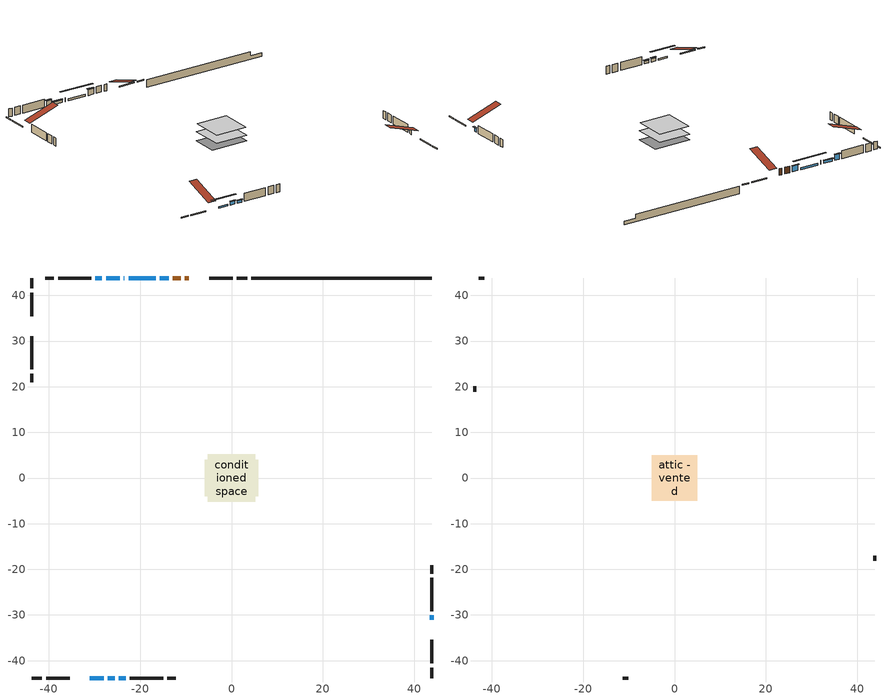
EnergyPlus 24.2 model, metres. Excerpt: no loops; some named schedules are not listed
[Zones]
conditioned space
 floor outside (Floor1 construction): -1.43,-1.43 -1.43,1.43 1.43,1.43 1.43,-1.43 z0.86
 floor adiabatic (AdiabaticFloorConstruction): -5.17,-5.17 -5.17,5.17 5.17,5.17 5.17,-5.17 z0.86
 floor foundation (Slab1 construction): -5.84,-4.01 -5.84,4.01 5.84,4.01 5.84,-4.01 z-1.43
 wall outside (RimJoist1 construction): 3.45,43.8 1.16,43.8 / -43.8,-43.8 -41.52,-43.8 / -43.8,43.8 -43.8,41.52 / 43.8,-43.8 43.8,-41.52 z0.86:1.16
 wall outside (RimJoist2 construction): 0.24,43.8 -4.91,43.8 / -40.59,-43.8 -35.44,-43.8 / -43.8,40.59 -43.8,35.44 / 43.8,-40.59 43.8,-35.44 z0.86:1.16
 wall outside (AdiabaticWallConstruction 1): -9.32,43.8 -10.21,43.8 / -11.13,43.8 -12.83,43.8 z0.86:2.89
 wall outside (AdiabaticWallConstruction): 43.8,-31.03 43.8,-30.07 z0.86:2.13; -13.76,43.8 -15.69,43.8 / -28.37,43.8 -29.79,43.8 z0.86:2.59; -16.62,43.8 -22.51,43.8 z0.86:1.47; -31.03,-43.8 -27.99,-43.8 z0.86:1.27; -27.06,-43.8 -25.59,-43.8 z0.86:1.83; -24.66,-43.8 -23.19,-43.8 / -24.5,43.8 -27.44,43.8 z0.86:1.62; -23.43,43.8 -23.57,43.8 z0.86:2.08
 wall outside (Wall1 construction): -30.72,43.8 -37.99,43.8 / -22.26,-43.8 -14.99,-43.8 / -43.8,31.03 -43.8,23.77 / 43.8,-29.14 43.8,-21.88 z0.86:3.3
 wall outside (Wall2 construction): -38.91,43.8 -40.77,43.8 / -14.07,-43.8 -12.21,-43.8 / -43.8,22.84 -43.8,20.98 / 43.8,-20.95 43.8,-19.09 z0.86:3.3
 wall foundation (FoundationWall1 construction): 4.38,43.8,-1.43 4.38,43.8,0.86 39.86,43.8,0.86 39.86,43.8,-0.36 43.8,43.8,-0.36 43.8,43.8,-1.43
 window (WindowConstruction): 43.8,-31.03 43.8,-30.07 z0.86:2.13
 window (WindowConstruction 5): -13.76,43.8 -15.69,43.8 z0.86:2.59
 window (WindowConstruction 7): -16.62,43.8 -22.51,43.8 z0.86:1.47
 window (WindowConstruction 8): -31.03,-43.8 -27.99,-43.8 z0.86:1.27
 window (WindowConstruction 1): -27.06,-43.8 -25.59,-43.8 z0.86:1.83
 window (WindowConstruction 2): -24.66,-43.8 -23.19,-43.8 z0.86:1.62
 window (WindowConstruction 6): -23.44,43.8 -23.57,43.8 z0.86:2.08
 window (WindowConstruction 3): -24.5,43.8 -27.44,43.8 z0.86:1.62
 window (WindowConstruction 4): -28.37,43.8 -29.79,43.8 z0.86:2.59
 door (Door): -9.32,43.8 -10.21,43.8 z0.86:2.89
 door (Door 1): -11.14,43.8 -12.83,43.8 z0.86:2.89
 ceiling adiabatic (AdiabaticFloorConstruction): 5.17,-5.17 5.17,5.17 -5.17,5.17 -5.17,-5.17 z0.86
attic - vented
 floor to conditioned space (Floor2 construction Reversed): -4.97,-4.97 -4.97,4.97 4.97,4.97 4.97,-4.97 z3.3
 wall outside (Wall3 construction): -41.7,43.8 -42.87,43.8 / -11.28,-43.8 -10.11,-43.8 / -43.8,20.06 -43.8,18.88 / 43.8,-18.16 43.8,-16.99 z0.86:3.3
 roof outside (Roof1 construction): -8.39,43.8,3.3 -8.39,34.12,6.53 -5.84,34.12,6.53 -5.84,43.8,3.3; -31.96,-43.8,3.3 -31.96,-34.12,6.53 -34.51,-34.12,6.53 -34.51,-43.8,3.3; -43.8,31.96,3.3 -34.12,31.96,6.53 -34.12,34.51,6.53 -43.8,34.51,3.3; 43.8,-31.96,3.3 34.12,-31.96,6.53 34.12,-34.51,6.53 43.8,-34.51,3.3
shading: 43.8,-29.87 43.8,-31.23 44.21,-31.23 44.21,-29.87 z2.33; -15.89,43.8 -13.56,43.8 -13.56,44.21 -15.89,44.21 z2.79; -25.15,43.8 -13.98,43.8 -13.98,44.21 -25.15,44.21 z4.11; -25.35,-43.8 -33.67,-43.8 -33.67,-44.21 -25.35,-44.21 z3.9; -25.39,-43.8 -27.26,-43.8 -27.26,-44.21 -25.39,-44.21 z2.03; -22.99,-43.8 -24.86,-43.8 -24.86,-44.21 -22.99,-44.21 z1.82; -27.65,43.8 -24.3,43.8 -24.3,44.21 -27.65,44.21 z1.82; -29.99,43.8 -28.17,43.8 -28.17,44.21 -29.99,44.21 z2.79
[Building]
Building 1: Terrain=Suburbs
[Site:Location]
Edmonton Intl AP_AB: Latitude {deg}=53.31; Longitude {deg}=-113.58; Time Zone {hr}=-7; Elevation {m}=723; Keep Site Location Information=Yes
[Site:GroundTemperature:Shallow]
-1.56185, -3.61833, -3.78302, -2.80711, 1.11059, 5.01004, 8.39065, 10.5322, 10.7141, 8.97234, 5.67794, 1.89811
[Site:WaterMainsTemperature]
Calculation Method=Schedule; Temperature Schedule=mains temperature schedule
[Material] Roughness=Rough; Thermal Absorptance=0.9
Name | Thickness {m} | Conductivity {W/m-K} | Density {kg/m3} | Specific Heat {J/kg-K} | Solar Absorptance | Visible Absorptance
asphalt or fiberglass shingles | 0.00635 | 0.162714 | 1121.4 | 1465.45 | 0.4 | 0.4
ceiling loosefill ins | 0.0846667 | 0.0480833 | 16.02 | 1046.75 | 0.7 | 0.7
ceiling stud and cavity | 0.1397 | 0.10883 | 65.682 | 1177.47 | 0.7 | 0.7
concrete 4.0 in. | 0.1016 | 1.803125 | 2242.8 | 837.4 | 0.7 | 0.7
concrete 8.0 in. | 0.2032 | 1.803125 | 2242.8 | 837.4 | 0.7 | 0.7
door material | 0.04445 | 0.053851 | 512.64 | 1214.23 | 0.7 | 0.7
exterior vertical ins | 0.0457286 | 0.029427 | 32.04 | 1214.23 | 0.7 | 0.7
floor covering | 0.0127 | 0.0433444 | 54.468 | 1339.84 | 0.6 | 0.6
floor rigid ins | 0.051816 | 0.029427 | 32.04 | 1214.23 | 0.7 | 0.7
floor rigid ins 1; wall rigid ins | 0.512978 | 0.029427 | 32.04 | 1214.23 | 0.7 | 0.7
floor stud and cavity | 0.1397 | 0.105195 | 92.3553 | 1139.71 | 0.7 | 0.7
floor stud and cavity 1 | 0.1397 | 1.75129 | 37.0049 | 1207.88 | 0.7 | 0.7
furniture material conditioned space 1 | 0.1524 | 0.115458 | 640.8 | 1214.23 | 0.6 | 0.6
gypsum board | 0.0127 | 0.160291 | 801 | 837.4 | 0.6 | 0.6
gypsum board 1 | 0.0127 | 0.160291 | 801 | 837.4 | 0.7 | 0.7
osb sheathing 0.5 in. | 0.0127 | 0.115458 | 512.64 | 1214.23 | 0.7 | 0.7
osb sheathing 0.75 in. | 0.01905 | 0.115458 | 512.64 | 1214.23 | 0.7 | 0.7
osb sheathing 2.0 in. | 0.0508 | 0.115458 | 512.64 | 1214.23 | 0.7 | 0.7
rim joist stud and cavity | 0.0508 | 0.0297859 | 125.044 | 1163.47 | 0.6 | 0.6
rim joist stud and cavity 1 | 0.0508 | 0.0315101 | 125.044 | 1163.47 | 0.6 | 0.6
wall stud and cavity | 0.1397 | 0.100811 | 139.0536 | 1170.24 | 0.7 | 0.7
wall stud and cavity 1 | 0.1397 | 0.0977075 | 139.0536 | 1170.24 | 0.7 | 0.7
wall stud and cavity 2 | 0.0889 | 6.1454 | 50.32683 | 1063.81 | 0.6 | 0.6
wall stud and cavity 3 | 0.0889 | 0.380278 | 52.3479 | 1209.89 | 0.7 | 0.7
wall stud and cavity 4 | 0.0889 | 0.391764 | 83.0341 | 1211.67 | 0.7 | 0.7
wood siding | 0.0254 | 0.102417 | 544.68 | 1172.36 | 0.4 | 0.4
wood siding 1 | 0.00254 | 0.102417 | 544.68 | 1172.36 | 0.4 | 0.4
wood siding 2; wood siding 3; wood siding 4 | 0.0254 | 0.102417 | 544.68 | 1172.36 | 0.7 | 0.7
[WindowMaterial:SimpleGlazingSystem]
Name | U-Factor {W/m2-K} | Solar Heat Gain Coefficient
WindowMaterial | 1.86693 | 0.49
WindowMaterial 1 | 1.84138 | 0.5
WindowMaterial 2 | 1.91462 | 0.48
WindowMaterial 3 | 1.9186 | 0.48
WindowMaterial 4 | 1.59722 | 0.59
WindowMaterial 5 | 2.7209 | 0.26
WindowMaterial 6 | 2.001495 | 0.45
WindowMaterial 7 | 2.257005 | 0.37
[Construction]
AdiabaticFloorConstruction: floor stud and cavity 1, floor rigid ins 1, osb sheathing 0.75 in., floor covering
AdiabaticWallConstruction: wood siding 3, wall rigid ins, wall stud and cavity 3, gypsum board
AdiabaticWallConstruction 1: wood siding 4, wall rigid ins, wall stud and cavity 3, gypsum board
Door; Door 1: door material
Floor1 construction: floor stud and cavity, floor rigid ins, osb sheathing 0.75 in., floor covering
Floor2 construction Reversed: gypsum board, ceiling stud and cavity, ceiling loosefill ins
FoundationWall1 construction: concrete 8.0 in., gypsum board 1
furniture construction conditioned space 1: furniture material conditioned space 1
PartitionWallConstruction: gypsum board, wall stud and cavity 4, gypsum board
RimJoist1 construction: wood siding 2, osb sheathing 2.0 in., rim joist stud and cavity
RimJoist2 construction: wood siding 2, osb sheathing 2.0 in., rim joist stud and cavity 1
Roof1 construction: asphalt or fiberglass shingles
Slab1 construction: concrete 4.0 in.
Wall1 construction: wood siding, osb sheathing 0.5 in., wall stud and cavity, gypsum board
Wall2 construction: wood siding, osb sheathing 0.5 in., wall stud and cavity 1, gypsum board
Wall3 construction: wood siding 1, wall stud and cavity 2
WindowConstruction: WindowMaterial
WindowConstruction 1: WindowMaterial 1
WindowConstruction 2; WindowConstruction 3: WindowMaterial 2
WindowConstruction 4: WindowMaterial 3
WindowConstruction 5: WindowMaterial 4
WindowConstruction 6: WindowMaterial 5
WindowConstruction 7: WindowMaterial 6
WindowConstruction 8: WindowMaterial 7
[Zone] Multiplier=1; Part of Total Floor Area=Yes
Name | Volume {m3}
attic - vented | 51.7981
conditioned space | 496.9
[Space]
Name | Zone | Volume {m3}
attic - vented 1 | attic - vented | 51.7981
conditioned space 1 | conditioned space | 496.9
[ZoneInfiltration:EffectiveLeakageArea]
infil attic - vented 1: Zone or Space=attic - vented 1; Schedule=Always On Discrete; Effective Air Leakage Area {cm2}=3438.26; Stack Coefficient=0.000394028; Wind Coefficient=1.34117e-05
[ZoneMixing]
whole house fan mix: Zone or Space=attic - vented; Schedule=Always On Continuous; Design Flow Rate Calculation Method=Flow/Zone; Design Flow Rate {m3/s}=0; Source Zone or Space=conditioned space
[SurfaceProperty:ExposedFoundationPerimeter]
Slab1: Exposed Perimeter Calculation Method=TotalExposedPerimeter; Total Exposed Perimeter {m}=39.422
[InternalMass] Zone or ZoneList=conditioned space; Space or SpaceList=conditioned space 1
Name | Construction | Surface Area {m2}
furniture mass conditioned space 1 | furniture construction conditioned space 1 | 83.5841
partition wall mass | PartitionWallConstruction | 208.96
[Lights]
interior lighting: Zone or ZoneList or Space or SpaceList=conditioned space 1; Schedule=interior lighting schedule; Design Level Calculation Method=LightingLevel; Lighting Level {W}=343.2; Return Air Fraction=0; Fraction Radiant=0.6; Fraction Visible=0.2; Fraction Replaceable=1
[People]
occupants: Zone or ZoneList or Space or SpaceList=conditioned space 1; Number of People Schedule=occupants schedule; Number of People Calculation Method=People; Number of People=3; Fraction Radiant=0.314171; Sensible Heat Fraction=0.56303; Activity Level Schedule=occupants activity schedule; Carbon Dioxide Generation Rate {m3/s-W}=0; Enable ASHRAE 55 Comfort Warnings=No; Mean Radiant Temperature Calculation Type=EnclosureAveraged
[ElectricEquipment] Zone or ZoneList or Space or SpaceList=conditioned space 1; Design Level Calculation Method=EquipmentLevel
Name | Schedule | Design Level {W} | Fraction Latent | Fraction Radiant | Fraction Lost
clothes dryer | clothes dryer schedule | 140.772 | 0.015 | 0.081 | 0.85
clothes washer | clothes washer schedule | 32.1985 | 0.03 | 0.162 | 0.7
cooking range | cooking range schedule | 215.147 | 0.08 | 0.432 | 0.2
dishwasher | dishwasher schedule | 66.8632 | 0.3 | 0.18 | 0.4
fridge | fridge schedule | 72.9452 | 0 | 0.6 | 0
mech vent bath fan 0 | mech vent bath fan 0 schedule | 50.2 | 0 | 0 | 1
mech vent bath fan 1 | mech vent bath fan 1 schedule | 50.2 | 0 | 0 | 1
mech vent house fan | mech vent house fan schedule | 0 | 0 | 0 | 1
mech vent house fan cfis | mech vent house fan cfis schedule | 0 | 0 | 0 | 0
mech vent range fan 0 | mech vent range fan 0 schedule | 57 | 0 | 0 | 1
misc plug loads | misc plug loads schedule | 494.7 | 0.045 | 0.513 | 0.1
whole house fan | Always On Discrete | 0 | 0 | 0 | 1
[OtherEquipment] Zone or ZoneList or Space or SpaceList=conditioned space 1; Design Level Calculation Method=EquipmentLevel
Name | Fuel Type | Schedule | Design Level {W} | Fraction Latent | Fraction Radiant | Fraction Lost
clothes dryer 1 | Electricity | clothes dryer schedule | 0 | 0.015 | 0.081 | 0.85
cooking range 1 | Electricity | cooking range schedule | 0 | 0.08 | 0.432 | 0.2
general water use latent | None | general water use schedule | 62.594 | 1 | 0 | 0
general water use sensible | None | general water use schedule | -61.6891 | 0 | 0.6 | 0
mech vent house fan latent load | None | Always On Discrete | 0 | 1 | 0 | 0
mech vent house fan sensible load | None | Always On Discrete | 0 | 0 | 0 | 0
water heater energy adjustment1 | NaturalGas | Always On Discrete | 0.01 | 0 | 0 | 1
[ZoneInfiltration:DesignFlowRate] Zone or ZoneList or Space or SpaceList=conditioned space 1; Schedule=Always On Discrete; Design Flow Rate Calculation Method=Flow/Zone; Design Flow Rate {m3/s}=0
infil flow; natural vent flow; whole house fan flow
[AvailabilityManager:Scheduled]
furnace airloop Availability Manager: Schedule=Always On Discrete
[Foundation:Kiva]
Foundation Kiva 1: Initial Indoor Air Temperature {C}=18; Wall Height Above Grade {m}=0.859993; Wall Depth Below Slab {m}=0.2032; Custom Block Material Name 1=exterior vertical ins; Custom Block Depth 1 {m}=2.28999; Custom Block X Position 1 {m}=0.2159; Custom Block Z Position 1 {m}=0
[Foundation:Kiva:Settings]
Soil Conductivity {W/m-K}=0.849921; Soil Density {kg/m3}=1842.3; Soil Specific Heat {J/kg-K}=418.7; Ground Solar Absorptivity=0.9; Ground Thermal Absorptivity=0.9; Ground Surface Roughness {m}=0.03; Far-Field Width {m}=40; Deep-Ground Boundary Condition=ZeroFlux; Deep-Ground Depth {m}=40; Minimum Cell Dimension {m}=0.2; Maximum Cell Growth Coefficient=3; Simulation Timestep=Timestep
[Exterior:Lights]
exterior lighting: Schedule=exterior lighting schedule; Design Level {W}=75.6
[EnergyManagementSystem:GlobalVariable]
furnace_airloop_Fan_RTF
infil_program_Qfan
infil_program_Qinf
natural_vent_program_Qnv
natural_vent_program_Qwhf
[EnergyManagementSystem:Sensor]
Name | Output:Variable or Output:Meter Index Key | Output:Variable or Output:Meter
airflow_gain | infil flow | Infiltration Sensible Heat Gain Energy
airflow_gain_1 | natural vent flow | Infiltration Sensible Heat Gain Energy
airflow_gain_2 | whole house fan flow | Infiltration Sensible Heat Gain Energy
airflow_loss | infil flow | Infiltration Sensible Heat Loss Energy
airflow_loss_1 | natural vent flow | Infiltration Sensible Heat Loss Energy
airflow_loss_2 | whole house fan flow | Infiltration Sensible Heat Loss Energy
clg_load_cond |  | Cooling:EnergyTransfer:Zone:CONDITIONED SPACE
clg_sp_s; clg_sp_s_1 | cooling setpoint | Schedule Value
clothes_dryer_exhaust_0_sch_s | clothes dryer exhaust 0 schedule | Schedule Value
cool_season | cooling season schedule | Schedule Value
htg_load_cond |  | Heating:EnergyTransfer:Zone:CONDITIONED SPACE
htg_sp_s; htg_sp_s_1 | heating setpoint | Schedule Value
ig_ee_conv | clothes dryer | Electric Equipment Convective Heating Energy
ig_ee_conv_2 | cooking range | Electric Equipment Convective Heating Energy
ig_ee_conv_4 | fridge | Electric Equipment Convective Heating Energy
ig_ee_conv_5 | misc plug loads | Electric Equipment Convective Heating Energy
ig_ee_conv_6 | whole house fan | Electric Equipment Convective Heating Energy
ig_ee_rad | clothes dryer | Electric Equipment Radiant Heating Energy
ig_ee_rad_2 | cooking range | Electric Equipment Radiant Heating Energy
ig_ee_rad_4 | fridge | Electric Equipment Radiant Heating Energy
ig_ee_rad_5 | misc plug loads | Electric Equipment Radiant Heating Energy
ig_ee_rad_6 | whole house fan | Electric Equipment Radiant Heating Energy
ig_lgt_conv | interior lighting | Lights Convective Heating Energy
ig_lgt_rad | interior lighting | Lights Radiant Heating Energy
ig_lgt_vis | interior lighting | Lights Visible Radiation Heating Energy
ig_oe_conv | clothes dryer 1 | Other Equipment Convective Heating Energy
ig_oe_conv_1 | cooking range 1 | Other Equipment Convective Heating Energy
ig_oe_conv_2 | general water use latent | Other Equipment Convective Heating Energy
ig_oe_conv_3 | general water use sensible | Other Equipment Convective Heating Energy
ig_oe_conv_4 | water heater energy adjustment1 | Other Equipment Convective Heating Energy
ig_oe_rad | clothes dryer 1 | Other Equipment Radiant Heating Energy
ig_oe_rad_1 | cooking range 1 | Other Equipment Radiant Heating Energy
ig_oe_rad_2 | general water use latent | Other Equipment Radiant Heating Energy
ig_oe_rad_3 | general water use sensible | Other Equipment Radiant Heating Energy
ig_oe_rad_4 | water heater energy adjustment1 | Other Equipment Radiant Heating Energy
ig_ppl_conv | occupants | People Convective Heating Energy
ig_ppl_rad | occupants | People Radiant Heating Energy
im_conv | furniture mass conditioned space 1 | Surface Inside Face Convection Heat Gain Energy
im_conv_1 | partition wall mass | Surface Inside Face Convection Heat Gain Energy
im_ig | furniture mass conditioned space 1 | Surface Inside Face Internal Gains Radiation Heat Gain Energy
im_ig_1 | partition wall mass | Surface Inside Face Internal Gains Radiation Heat Gain Energy
im_lgt | furniture mass conditioned space 1 | Surface Inside Face Lights Radiation Heat Gain Energy
im_lgt_1 | partition wall mass | Surface Inside Face Lights Radiation Heat Gain Energy
im_sol | furniture mass conditioned space 1 | Surface Inside Face Solar Radiation Heat Gain Energy
im_sol_1 | partition wall mass | Surface Inside Face Solar Radiation Heat Gain Energy
im_surf | furniture mass conditioned space 1 | Surface Inside Face Net Surface Thermal Radiation Heat Gain Energy
im_surf_1 | partition wall mass | Surface Inside Face Net Surface Thermal Radiation Heat Gain Energy
mech_vent_bath_fan_0_sch_s | mech vent bath fan 0 schedule | Schedule Value
mech_vent_bath_fan_1_sch_s | mech vent bath fan 1 schedule | Schedule Value
mech_vent_range_fan_0_sch_s | mech vent range fan 0 schedule | Schedule Value
mv_conv | mech vent bath fan 0 | Electric Equipment Convective Heating Energy
mv_conv_1 | mech vent bath fan 1 | Electric Equipment Convective Heating Energy
mv_conv_2 | mech vent house fan | Electric Equipment Convective Heating Energy
mv_conv_3 | mech vent house fan cfis | Electric Equipment Convective Heating Energy
mv_conv_4 | mech vent range fan 0 | Electric Equipment Convective Heating Energy
mv_conv_5 | mech vent house fan latent load | Other Equipment Convective Heating Energy
mv_conv_6 | mech vent house fan sensible load | Other Equipment Convective Heating Energy
mv_rad | mech vent bath fan 0 | Electric Equipment Radiant Heating Energy
mv_rad_1 | mech vent bath fan 1 | Electric Equipment Radiant Heating Energy
mv_rad_2 | mech vent house fan | Electric Equipment Radiant Heating Energy
mv_rad_3 | mech vent house fan cfis | Electric Equipment Radiant Heating Energy
mv_rad_4 | mech vent range fan 0 | Electric Equipment Radiant Heating Energy
mv_rad_5 | mech vent house fan latent load | Other Equipment Radiant Heating Energy
mv_rad_6 | mech vent house fan sensible load | Other Equipment Radiant Heating Energy
natural_vent_s | natural vent schedule | Schedule Value
out_pb_s |  | Site Outdoor Air Barometric Pressure
out_wt_s |  | Site Outdoor Air Humidity Ratio
site_vw_s |  | Site Wind Speed
ss_back_out | Window1 | Surface Window Shortwave from Zone Back Out Window Heat Transfer Rate
ss_back_out_1 | Window10 | Surface Window Shortwave from Zone Back Out Window Heat Transfer Rate
ss_back_out_2 | Window11 | Surface Window Shortwave from Zone Back Out Window Heat Transfer Rate
ss_back_out_3 | Window15 | Surface Window Shortwave from Zone Back Out Window Heat Transfer Rate
ss_back_out_4 | Window2 | Surface Window Shortwave from Zone Back Out Window Heat Transfer Rate
ss_back_out_5 | Window3 | Surface Window Shortwave from Zone Back Out Window Heat Transfer Rate
ss_back_out_6 | Window4 | Surface Window Shortwave from Zone Back Out Window Heat Transfer Rate
ss_back_out_7 | Window6 | Surface Window Shortwave from Zone Back Out Window Heat Transfer Rate
ss_back_out_8 | Window8 | Surface Window Shortwave from Zone Back Out Window Heat Transfer Rate
ss_conv | Door1 | Surface Inside Face Convection Heat Gain Energy
ss_conv_1 | Door2 | Surface Inside Face Convection Heat Gain Energy
ss_conv_10 | Window8 | Surface Inside Face Convection Heat Gain Energy
ss_conv_2 | Window1 | Surface Inside Face Convection Heat Gain Energy
ss_conv_3 | Window10 | Surface Inside Face Convection Heat Gain Energy
ss_conv_4 | Window11 | Surface Inside Face Convection Heat Gain Energy
ss_conv_5 | Window15 | Surface Inside Face Convection Heat Gain Energy
ss_conv_6 | Window2 | Surface Inside Face Convection Heat Gain Energy
ss_conv_7 | Window3 | Surface Inside Face Convection Heat Gain Energy
ss_conv_8 | Window4 | Surface Inside Face Convection Heat Gain Energy
ss_conv_9 | Window6 | Surface Inside Face Convection Heat Gain Energy
ss_ig | Door1 | Surface Inside Face Internal Gains Radiation Heat Gain Energy
ss_ig_1 | Door2 | Surface Inside Face Internal Gains Radiation Heat Gain Energy
ss_ig_10 | Window8 | Surface Inside Face Internal Gains Radiation Heat Gain Energy
ss_ig_2 | Window1 | Surface Inside Face Internal Gains Radiation Heat Gain Energy
ss_ig_3 | Window10 | Surface Inside Face Internal Gains Radiation Heat Gain Energy
ss_ig_4 | Window11 | Surface Inside Face Internal Gains Radiation Heat Gain Energy
ss_ig_5 | Window15 | Surface Inside Face Internal Gains Radiation Heat Gain Energy
ss_ig_6 | Window2 | Surface Inside Face Internal Gains Radiation Heat Gain Energy
ss_ig_7 | Window3 | Surface Inside Face Internal Gains Radiation Heat Gain Energy
ss_ig_8 | Window4 | Surface Inside Face Internal Gains Radiation Heat Gain Energy
ss_ig_9 | Window6 | Surface Inside Face Internal Gains Radiation Heat Gain Energy
ss_lgt | Door1 | Surface Inside Face Lights Radiation Heat Gain Energy
ss_lgt_1 | Door2 | Surface Inside Face Lights Radiation Heat Gain Energy
ss_sol | Door1 | Surface Inside Face Solar Radiation Heat Gain Energy
ss_sol_1 | Door2 | Surface Inside Face Solar Radiation Heat Gain Energy
ss_surf | Door1 | Surface Inside Face Net Surface Thermal Radiation Heat Gain Energy
ss_surf_1 | Door2 | Surface Inside Face Net Surface Thermal Radiation Heat Gain Energy
ss_surf_10 | Window8 | Surface Inside Face Net Surface Thermal Radiation Heat Gain Energy
ss_surf_2 | Window1 | Surface Inside Face Net Surface Thermal Radiation Heat Gain Energy
ss_surf_3 | Window10 | Surface Inside Face Net Surface Thermal Radiation Heat Gain Energy
ss_surf_4 | Window11 | Surface Inside Face Net Surface Thermal Radiation Heat Gain Energy
ss_surf_5 | Window15 | Surface Inside Face Net Surface Thermal Radiation Heat Gain Energy
ss_surf_6 | Window2 | Surface Inside Face Net Surface Thermal Radiation Heat Gain Energy
ss_surf_7 | Window3 | Surface Inside Face Net Surface Thermal Radiation Heat Gain Energy
ss_surf_8 | Window4 | Surface Inside Face Net Surface Thermal Radiation Heat Gain Energy
ss_surf_9 | Window6 | Surface Inside Face Net Surface Thermal Radiation Heat Gain Energy
ss_trans_in | Window1 | Surface Window Transmitted Solar Radiation Rate
ss_trans_in_1 | Window10 | Surface Window Transmitted Solar Radiation Rate
ss_trans_in_2 | Window11 | Surface Window Transmitted Solar Radiation Rate
ss_trans_in_3 | Window15 | Surface Window Transmitted Solar Radiation Rate
ss_trans_in_4 | Window2 | Surface Window Transmitted Solar Radiation Rate
ss_trans_in_5 | Window3 | Surface Window Transmitted Solar Radiation Rate
ss_trans_in_6 | Window4 | Surface Window Transmitted Solar Radiation Rate
ss_trans_in_7 | Window6 | Surface Window Transmitted Solar Radiation Rate
ss_trans_in_8 | Window8 | Surface Window Transmitted Solar Radiation Rate
ss_trans_out | Window1 | Surface Inside Face Initial Transmitted Diffuse Transmitted Out Window Solar Radiation Rate
ss_trans_out_1 | Window10 | Surface Inside Face Initial Transmitted Diffuse Transmitted Out Window Solar Radiation Rate
ss_trans_out_2 | Window11 | Surface Inside Face Initial Transmitted Diffuse Transmitted Out Window Solar Radiation Rate
ss_trans_out_3 | Window15 | Surface Inside Face Initial Transmitted Diffuse Transmitted Out Window Solar Radiation Rate
ss_trans_out_4 | Window2 | Surface Inside Face Initial Transmitted Diffuse Transmitted Out Window Solar Radiation Rate
ss_trans_out_5 | Window3 | Surface Inside Face Initial Transmitted Diffuse Transmitted Out Window Solar Radiation Rate
ss_trans_out_6 | Window4 | Surface Inside Face Initial Transmitted Diffuse Transmitted Out Window Solar Radiation Rate
ss_trans_out_7 | Window6 | Surface Inside Face Initial Transmitted Diffuse Transmitted Out Window Solar Radiation Rate
ss_trans_out_8 | Window8 | Surface Inside Face Initial Transmitted Diffuse Transmitted Out Window Solar Radiation Rate
s_conv | Floor1 | Surface Inside Face Convection Heat Gain Energy
s_conv_1 | Floor2 | Surface Inside Face Convection Heat Gain Energy
s_conv_10 | RimJoist2:180 | Surface Inside Face Convection Heat Gain Energy
s_conv_11 | RimJoist2:270 | Surface Inside Face Convection Heat Gain Energy
s_conv_12 | RimJoist2:90 | Surface Inside Face Convection Heat Gain Energy
s_conv_13 | Slab1 | Surface Inside Face Convection Heat Gain Energy
s_conv_14 | Wall1:0 | Surface Inside Face Convection Heat Gain Energy
s_conv_15 | Wall1:180 | Surface Inside Face Convection Heat Gain Energy
s_conv_16 | Wall1:270 | Surface Inside Face Convection Heat Gain Energy
s_conv_17 | Wall1:90 | Surface Inside Face Convection Heat Gain Energy
s_conv_18 | Wall2:0 | Surface Inside Face Convection Heat Gain Energy
s_conv_19 | Wall2:180 | Surface Inside Face Convection Heat Gain Energy
s_conv_2 | FoundationWall1 | Surface Inside Face Convection Heat Gain Energy
s_conv_20 | Wall2:270 | Surface Inside Face Convection Heat Gain Energy
s_conv_21 | Wall2:90 | Surface Inside Face Convection Heat Gain Energy
